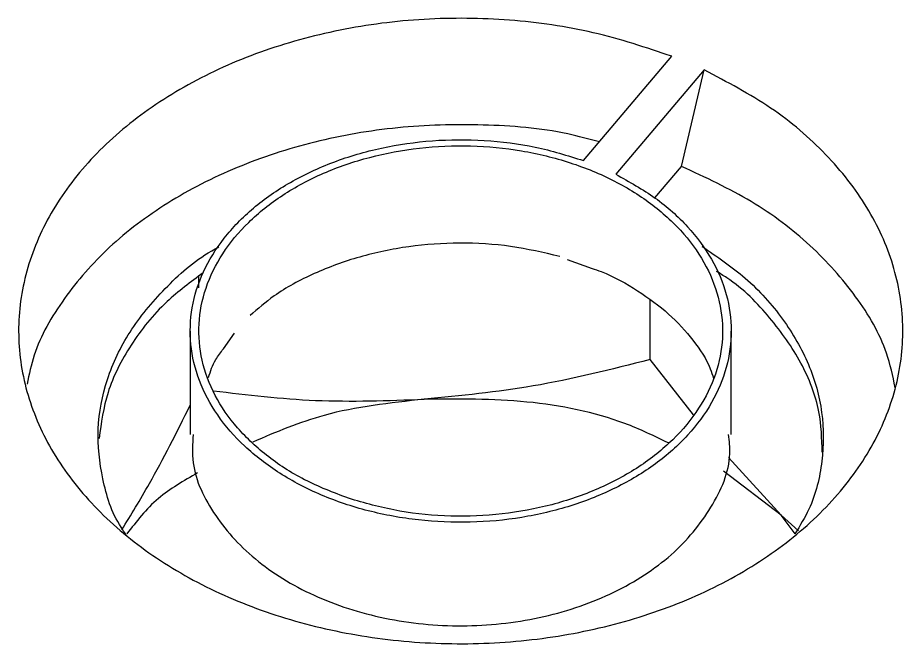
# Model space of a CAD drawing. Header units: millimetres. Extents: x 1293 to 41893, y 1011 to 26911.
# Drawn here: x 23514.96 to 23537.51, y 15652.45 to 15668.4 of the extents above; entities that cross this region are included whole.
import ezdxf

# ---------------------------------------------------------------- set-up
doc = ezdxf.new("R2010")
doc.units = ezdxf.units.MM
doc.header["$LTSCALE"] = 50
doc.layers.add('MAQUINAS', color=11, linetype='Continuous')

msp = doc.modelspace()

# ---------------------------------------------------------------- linework, layer by layer
at = {"layer": 'MAQUINAS', "linetype": 'Continuous', "lineweight": 25}
for p, q in [((23529.3686538, 15664.7655674), (23531.6213624, 15667.4187491)), ((23532.4415613, 15667.0705503), (23530.1888528, 15664.4173686)), ((23531.86742, 15664.6154008), (23532.4415613, 15667.0705503)), ((23531.1877469, 15663.8148995), (23531.86742, 15664.6154008)), ((23528.9560362, 15662.2457663), (23529.5863261, 15662.0210689)), ((23519.565599, 15661.8126151), (23519.565599, 15661.5253376)), ((23531.0627383, 15659.7000813), (23531.0627383, 15661.2118105)), ((23519.3558566, 15660.426588), (23519.3558566, 15657.7926721)), ((23520.1980606, 15659.9691752), (23520.4864285, 15660.3751858)), ((23533.1291899, 15657.7926721), (23533.1291899, 15660.426588)), ((23532.1658145, 15658.2956996), (23531.0627383, 15659.7000813)), ((23534.4012004, 15655.737753), (23533.0599176, 15657.2051768)), ((23534.4012004, 15655.737753), (23532.9359508, 15656.8555788)), ((23534.7566661, 15655.2615601), (23534.4012004, 15655.737753)), ((23534.4012004, 15655.737753), (23534.8425177, 15655.3399741))]:
    msp.add_line(p, q, dxfattribs=at)
for points in [[(23531.6213624, 15667.4187491), (23530.9634504, 15667.6389907), (23529.6476264, 15668.0794739), (23527.4926376, 15668.3839123), (23525.305338, 15668.4095235), (23523.1492189, 15668.1315438), (23521.1098257, 15667.5667483), (23519.2621164, 15666.7345511), (23517.6755474, 15665.6665342), (23516.4093616, 15664.4025184), (23515.5109394, 15662.9898105), (23515.0138748, 15661.4812368), (23514.9367597, 15659.93322), (23515.2824778, 15658.4036548), (23516.0380994, 15656.949747), (23517.1753643, 15655.6258724), (23518.6517391, 15654.4815435), (23520.4120077, 15653.559558), (23522.3903363, 15652.8943981), (23524.512736, 15652.5109405), (23526.6998294, 15652.4235266), (23528.8698196, 15652.6354255), (23530.9415494, 15653.1387123), (23532.8375366, 15653.914564), (23534.486872, 15654.9339646), (23535.8278688, 15656.1587864), (23536.8103819, 15657.5432297), (23537.3976361, 15659.0354854), (23537.5677773, 15660.57986), (23537.314036, 15662.118159), (23536.6474175, 15663.5944745), (23535.5871979, 15664.9475314), (23534.194135, 15666.1493463), (23533.0257526, 15666.7634823), (23532.4415613, 15667.0705503)], [(23530.1888528, 15664.4173686), (23530.5360212, 15664.2245744), (23531.230358, 15663.8389859), (23532.0496835, 15663.0958874), (23532.665993, 15662.2652153), (23533.043432, 15661.3641469), (23533.1716664, 15660.4293766), (23533.0450352, 15659.4943013), (23532.6684465, 15658.5935444), (23532.055673, 15657.7601424), (23531.2292539, 15657.0247436), (23530.2195576, 15656.4143709), (23529.0636946, 15655.9514586), (23527.8041456, 15655.6530196), (23526.4872027, 15655.5300225), (23525.1612671, 15655.5869878), (23523.8750707, 15655.8218218), (23522.6758847, 15656.2258937), (23521.6077826, 15656.7843528), (23520.7100201, 15657.4766741), (23520.0155923, 15658.277413), (23519.5500216, 15659.1571399), (23519.3304188, 15660.0835227), (23519.364855, 15661.0225139), (23519.6520648, 15661.9396035), (23520.1814914, 15662.8010845), (23520.9336808, 15663.5753004), (23521.8809734, 15664.2337765), (23522.9886076, 15664.752387), (23524.2156736, 15665.111792), (23525.5178241, 15665.2998249), (23526.844399, 15665.3056849), (23528.1571023, 15665.143674), (23528.9648033, 15664.891603), (23529.3686538, 15664.7655674)], [(23523.4595708, 15656.1429202), (23523.8664214, 15656.0300687), (23524.6801226, 15655.8043657), (23525.9893731, 15655.6875502), (23527.3006735, 15655.7410341), (23528.5733672, 15655.9777482), (23529.7559366, 15656.3845801), (23530.8036353, 15656.9469715), (23531.6760133, 15657.6430217), (23532.339596, 15658.4460591), (23532.7688688, 15659.3252027), (23532.9473385, 15660.2466731), (23532.8681457, 15661.1750572), (23532.5343341, 15662.0746782), (23531.9587316, 15662.9109639), (23531.1634585, 15663.6517765), (23530.1790766, 15664.2686469), (23529.0434151, 15664.7378692), (23527.800117, 15665.0414113), (23526.4969614, 15665.1676083), (23525.1840278, 15665.1116106), (23523.9117717, 15664.8755701), (23522.729085, 15664.4685577), (23521.6814179, 15663.9062147), (23520.8090312, 15663.2101514), (23520.1454514, 15662.4071184), (23519.7161758, 15661.5279703), (23519.5377146, 15660.6065131), (23519.6168759, 15659.6780806), (23519.9508049, 15658.7786401), (23520.5259697, 15657.9416808), (23521.322876, 15657.203382), (23522.301163, 15656.5771301), (23523.0734349, 15656.2876568), (23523.4595708, 15656.1429202)]]:
    msp.add_open_spline(points, degree=3, dxfattribs=at)
for points, knots in [([(23529.7726413, 15665.2413734), (23529.5057651, 15665.3134933), (23528.5599776, 15665.5690807), (23526.8112305, 15665.708954), (23524.6298459, 15665.6515466), (23522.5002703, 15665.279848), (23520.512529, 15664.6302432), (23518.7400527, 15663.7207736), (23517.2423716, 15662.587977), (23516.10343, 15661.2703684), (23515.4049149, 15660.0763645), (23515.2525594, 15659.3195386), (23515.2026596, 15659.0716619)], [0, 0, 0, 0, 0.04426671917, 0.15687767504, 0.26948863092, 0.3820995868, 0.49471054267, 0.60732149855, 0.71993245442, 0.8325434103, 0.94515436618, 1, 1, 1, 1]), ([(23537.3044829, 15658.9841164), (23537.2432237, 15659.2799123), (23537.0766034, 15660.0844539), (23536.348433, 15661.3224775), (23535.1903762, 15662.629907), (23533.6940783, 15663.7700375), (23532.4763061, 15664.333613), (23531.86742, 15664.6154008)], [0, 0, 0, 0, 0.1269086701, 0.3451815026, 0.5634543351, 0.7817271675, 1, 1, 1, 1]), ([(23517.7263163, 15655.2423796), (23517.6818938, 15655.304448), (23517.3661299, 15655.7456421), (23517.0922508, 15656.6594395), (23516.9498448, 15657.9312164), (23517.19232, 15659.2032552), (23517.7654266, 15660.4213751), (23518.6853029, 15661.5184011), (23519.4829046, 15662.2439196), (23520.0223151, 15662.533496), (23520.0831941, 15662.5661782)], [0, 0, 0, 0, 0.0260238684, 0.1849827559, 0.3439416434, 0.502900531, 0.6618594185, 0.8208183061, 0.9797771936, 1, 1, 1, 1]), ([(23528.7656173, 15662.323686), (23528.3523233, 15662.4206343), (23527.5257355, 15662.6145308), (23526.2156528, 15662.6895471), (23524.9134912, 15662.6007645), (23523.6553293, 15662.3379323), (23522.4969009, 15661.9094441), (23521.5462321, 15661.4010359), (23521.0757939, 15660.9905104), (23520.8793418, 15660.8190775)], [0, 0, 0, 0, 0.1488756614, 0.2977513228, 0.4466269842, 0.5955026456, 0.744378307, 0.8932539685, 1, 1, 1, 1]), ([(23532.3843219, 15662.5815218), (23532.7652756, 15662.3216808), (23533.5694351, 15661.7731792), (23534.4834174, 15660.74532), (23535.1492321, 15659.5884686), (23535.4903385, 15658.3584201), (23535.4821163, 15657.1106941), (23535.2387945, 15656.059068), (23534.8793946, 15655.4718954), (23534.7533613, 15655.2659873)], [0, 0, 0, 0, 0.139771742, 0.2950457489, 0.4503197559, 0.6055937629, 0.7608677699, 0.9161417768, 1, 1, 1, 1]), ([(23519.685537, 15661.9083116), (23519.3652994, 15661.6709658), (23518.6272718, 15661.1239726), (23517.8084341, 15660.0828759), (23517.1999119, 15658.9038041), (23517.089001, 15658.0861912), (23517.035909, 15657.694807)], [0, 0, 0, 0, 0.2080204508, 0.4794090817, 0.7507977126, 1, 1, 1, 1]), ([(23529.5863261, 15662.0210689), (23529.6634384, 15661.9945169), (23530.0913271, 15661.8471827), (23530.7640225, 15661.4591598), (23531.5655659, 15660.8738169), (23532.1781661, 15660.1973069), (23532.5515343, 15659.6399021), (23532.6518862, 15659.3075669), (23532.6760073, 15659.2276852)], [0, 0, 0, 0, 0.0484218878, 0.2686885188, 0.4887285324, 0.7088688261, 0.9300222995, 1, 1, 1, 1]), ([(23535.4481964, 15657.3423755), (23535.4367554, 15657.6874388), (23535.4111394, 15658.460021), (23534.9536785, 15659.6288214), (23534.147923, 15660.7742404), (23533.3880307, 15661.5586196), (23532.8434418, 15661.8904526), (23532.7562948, 15661.9435537)], [0, 0, 0, 0, 0.2019016057, 0.4520492373, 0.7021968689, 0.9523445004, 1, 1, 1, 1]), ([(23519.8211573, 15659.2468083), (23519.87109, 15659.40072), (23519.9520412, 15659.6502422), (23520.129907, 15659.8808227), (23520.1980606, 15659.9691752)], [0, 0, 0, 0, 0.61682568672, 1, 1, 1, 1]), ([(23531.0627383, 15659.7000813), (23530.0753008, 15659.4493795), (23528.1897521, 15658.9706552), (23526.2419378, 15658.7802244), (23525.3141687, 15658.6895198)], [0, 0, 0, 0, 0.523687075, 1, 1, 1, 1]), ([(23519.9475563, 15658.9061635), (23520.8087292, 15658.8026587), (23522.5683523, 15658.5911687), (23524.3860606, 15658.6562763), (23525.3141687, 15658.6895198)], [0, 0, 0, 0, 0.4894076312, 1, 1, 1, 1]), ([(23525.3141687, 15658.6895198), (23524.4436534, 15658.5950188), (23522.8863737, 15658.4259644), (23521.5408386, 15657.852728), (23520.9474541, 15657.5999293)], [0, 0, 0, 0, 0.5589974024, 1, 1, 1, 1]), ([(23531.5358409, 15657.5767773), (23531.170793, 15657.7525543), (23530.0848241, 15658.2754674), (23527.9282899, 15658.7093996), (23526.1855424, 15658.6961464), (23525.3141687, 15658.6895198)], [0, 0, 0, 0, 0.20203107543, 0.60101553772, 1, 1, 1, 1]), ([(23517.6106948, 15655.3621817), (23517.8469625, 15655.7459895), (23518.4387863, 15656.7073846), (23519.0116758, 15657.8517155), (23519.3558566, 15658.5392071)], [0, 0, 0, 0, 0.3992195998, 1, 1, 1, 1]), ([(23519.4277235, 15657.7928382), (23519.4145055, 15657.5526992), (23519.3754374, 15656.8429313), (23519.9343014, 15655.7020774), (23521.0171709, 15654.5128228), (23522.5633956, 15653.5961318), (23524.4075619, 15653.0281336), (23526.4060963, 15652.8560316), (23528.3912187, 15653.0941394), (23530.1951855, 15653.7226121), (23531.6809969, 15654.6894546), (23532.6764031, 15655.9134846), (23533.1497341, 15656.9960295), (23533.0815287, 15657.6273817), (23533.0638898, 15657.790658)], [0, 0, 0, 0, 0.0470837889, 0.1391634444, 0.2312430998, 0.3233227552, 0.4154024107, 0.5074820661, 0.5995617215, 0.691641377, 0.7837210324, 0.8758006879, 0.9678803433, 1, 1, 1, 1]), ([(23519.5414229, 15656.8159177), (23519.1879236, 15656.6109847), (23518.4416669, 15656.1783597), (23517.9833984, 15655.5768313), (23517.7422102, 15655.2602449)], [0, 0, 0, 0, 0.4736966407, 1, 1, 1, 1])]:
    msp.add_open_spline(points, degree=3, knots=knots, dxfattribs=at)

doc.saveas('drawing.dxf')
